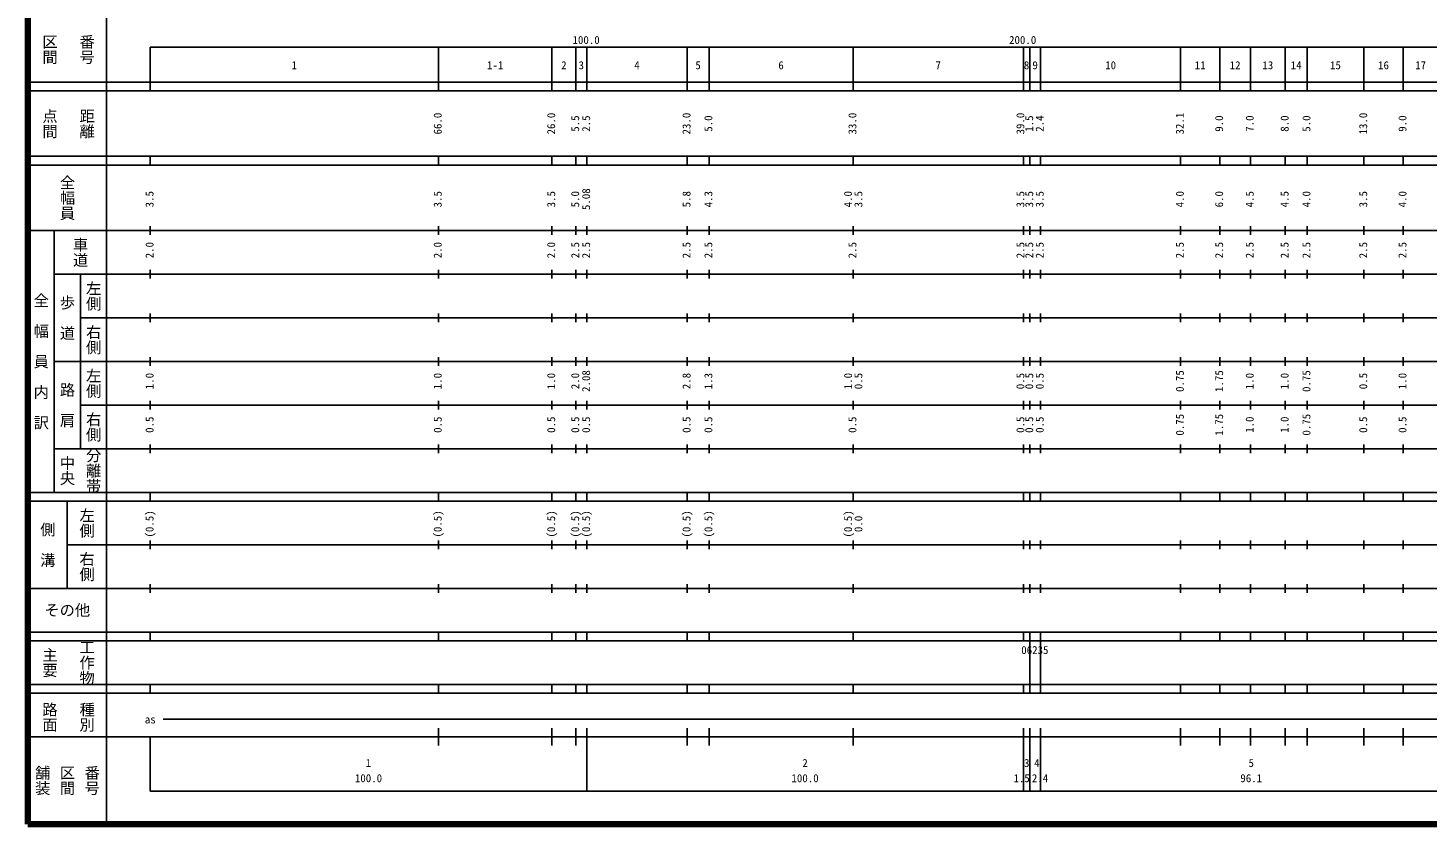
# Model space of a CAD drawing. Units: millimetres on the paper, enlarged 1000 times. Extents: x 40000 to 680000, y 20000 to 380000.
# Drawn here: x 40000 to 360470, y 20000 to 202409 of the extents above; entities that cross this region are included whole.
import ezdxf
from ezdxf.enums import TextEntityAlignment as Align

# ---------------------------------------------------------------- set-up
doc = ezdxf.new("R2010")
doc.units = ezdxf.units.MM
doc.header["$LTSCALE"] = 1000
doc.layers.add('M-TTL', color=2, linetype='Continuous', lineweight=140)
doc.layers.add('M-TTL-BAND', color=7, linetype='Continuous', lineweight=25)
doc.styles.add('@ＭＳ ゴシック', font='')
doc.styles.add('ＭＳ ゴシック', font='')
doc.styles.get('@ＭＳ ゴシック').set_extended_font_data('@MS Gothic')
doc.styles.get('ＭＳ ゴシック').set_extended_font_data('MS Gothic')

msp = doc.modelspace()

# ---------------------------------------------------------------- linework, layer by layer
at = {"layer": 'M-TTL'}
for p, q in [((40000, 380000), (40000, 20000)), ((40000, 20000), (680000, 20000))]:
    msp.add_line(p, q, dxfattribs=at)
at = {"layer": 'M-TTL-BAND'}
for p, q in [((58000, 370000), (58000, 20000)), ((68000, 198000), (579000, 198000)), ((68000, 198000), (68000, 188000)), ((134000, 188000), (134000, 198000)), ((160000, 188000), (160000, 198000)), ((165500, 188000), (165500, 198000)), ((168000, 188000), (168000, 198000)), ((191000, 188000), (191000, 198000)), ((196000, 188000), (196000, 198000)), ((229000, 188000), (229000, 198000)), ((268000, 188000), (268000, 198000)), ((269500, 188000), (269500, 198000)), ((271900, 188000), (271900, 198000)), ((304000, 188000), (304000, 198000)), ((313000, 188000), (313000, 198000)), ((320000, 188000), (320000, 198000)), ((328000, 188000), (328000, 198000)), ((333000, 188000), (333000, 198000)), ((346000, 188000), (346000, 198000)), ((355000, 188000), (355000, 198000)), ((40000, 190000), (579000, 190000)), ((40000, 188000), (579000, 188000)), ((40000, 173000), (579000, 173000)), ((40000, 171000), (579000, 171000)), ((68000, 171000), (68000, 173000)), ((134000, 171000), (134000, 173000)), ((160000, 171000), (160000, 173000)), ((165500, 171000), (165500, 173000)), ((168000, 171000), (168000, 173000)), ((191000, 171000), (191000, 173000)), ((196000, 171000), (196000, 173000)), ((229000, 171000), (229000, 173000)), ((268000, 171000), (268000, 173000)), ((269500, 171000), (269500, 173000)), ((271900, 171000), (271900, 173000)), ((304000, 171000), (304000, 173000)), ((313000, 171000), (313000, 173000)), ((320000, 171000), (320000, 173000)), ((328000, 171000), (328000, 173000)), ((333000, 171000), (333000, 173000)), ((346000, 171000), (346000, 173000)), ((355000, 171000), (355000, 173000)), ((40000, 156000), (579000, 156000)), ((46000, 96000), (46000, 156000)), ((68000, 155000), (68000, 157000)), ((134000, 155000), (134000, 157000)), ((160000, 155000), (160000, 157000)), ((165500, 155000), (165500, 157000)), ((168000, 155000), (168000, 157000)), ((191000, 155000), (191000, 157000)), ((196000, 155000), (196000, 157000)), ((229000, 155000), (229000, 157000)), ((268000, 155000), (268000, 157000)), ((269500, 155000), (269500, 157000)), ((271900, 155000), (271900, 157000)), ((304000, 155000), (304000, 157000)), ((313000, 155000), (313000, 157000)), ((320000, 155000), (320000, 157000)), ((328000, 155000), (328000, 157000)), ((333000, 155000), (333000, 157000)), ((346000, 155000), (346000, 157000)), ((355000, 155000), (355000, 157000)), ((46000, 146000), (579000, 146000)), ((52000, 146000), (52000, 106000)), ((68000, 145000), (68000, 147000)), ((134000, 145000), (134000, 147000)), ((160000, 145000), (160000, 147000)), ((165500, 145000), (165500, 147000)), ((168000, 145000), (168000, 147000)), ((191000, 145000), (191000, 147000)), ((196000, 145000), (196000, 147000)), ((229000, 145000), (229000, 147000)), ((268000, 145000), (268000, 147000)), ((269500, 145000), (269500, 147000)), ((271900, 145000), (271900, 147000)), ((304000, 145000), (304000, 147000)), ((313000, 145000), (313000, 147000)), ((320000, 145000), (320000, 147000)), ((328000, 145000), (328000, 147000)), ((333000, 145000), (333000, 147000)), ((346000, 145000), (346000, 147000)), ((355000, 145000), (355000, 147000)), ((52000, 136000), (579000, 136000)), ((68000, 135000), (68000, 137000)), ((134000, 135000), (134000, 137000)), ((160000, 135000), (160000, 137000)), ((165500, 135000), (165500, 137000)), ((168000, 135000), (168000, 137000)), ((191000, 135000), (191000, 137000)), ((196000, 135000), (196000, 137000)), ((229000, 135000), (229000, 137000)), ((268000, 135000), (268000, 137000)), ((269500, 135000), (269500, 137000)), ((271900, 135000), (271900, 137000)), ((304000, 135000), (304000, 137000)), ((313000, 135000), (313000, 137000)), ((320000, 135000), (320000, 137000)), ((328000, 135000), (328000, 137000)), ((333000, 135000), (333000, 137000)), ((346000, 135000), (346000, 137000)), ((355000, 135000), (355000, 137000)), ((46000, 126000), (579000, 126000)), ((68000, 125000), (68000, 127000)), ((134000, 125000), (134000, 127000)), ((160000, 125000), (160000, 127000)), ((165500, 125000), (165500, 127000)), ((168000, 125000), (168000, 127000)), ((191000, 125000), (191000, 127000)), ((196000, 125000), (196000, 127000)), ((229000, 125000), (229000, 127000)), ((268000, 125000), (268000, 127000)), ((269500, 125000), (269500, 127000)), ((271900, 125000), (271900, 127000)), ((304000, 125000), (304000, 127000)), ((313000, 125000), (313000, 127000)), ((320000, 125000), (320000, 127000)), ((328000, 125000), (328000, 127000)), ((333000, 125000), (333000, 127000)), ((346000, 125000), (346000, 127000)), ((355000, 125000), (355000, 127000)), ((52000, 116000), (579000, 116000)), ((68000, 115000), (68000, 117000)), ((134000, 115000), (134000, 117000)), ((160000, 115000), (160000, 117000)), ((165500, 115000), (165500, 117000)), ((168000, 115000), (168000, 117000)), ((191000, 115000), (191000, 117000)), ((196000, 115000), (196000, 117000)), ((229000, 115000), (229000, 117000)), ((268000, 115000), (268000, 117000)), ((269500, 115000), (269500, 117000)), ((271900, 115000), (271900, 117000)), ((304000, 115000), (304000, 117000)), ((313000, 115000), (313000, 117000)), ((320000, 115000), (320000, 117000)), ((328000, 115000), (328000, 117000)), ((333000, 115000), (333000, 117000)), ((346000, 115000), (346000, 117000)), ((355000, 115000), (355000, 117000)), ((46000, 106000), (579000, 106000)), ((68000, 105000), (68000, 107000)), ((134000, 105000), (134000, 107000)), ((160000, 105000), (160000, 107000)), ((165500, 105000), (165500, 107000)), ((168000, 105000), (168000, 107000)), ((191000, 105000), (191000, 107000)), ((196000, 105000), (196000, 107000)), ((229000, 105000), (229000, 107000)), ((268000, 105000), (268000, 107000)), ((269500, 105000), (269500, 107000)), ((271900, 105000), (271900, 107000)), ((304000, 105000), (304000, 107000)), ((313000, 105000), (313000, 107000)), ((320000, 105000), (320000, 107000)), ((328000, 105000), (328000, 107000)), ((333000, 105000), (333000, 107000)), ((346000, 105000), (346000, 107000)), ((355000, 105000), (355000, 107000)), ((40000, 96000), (579000, 96000)), ((40000, 94000), (579000, 94000)), ((49000, 94000), (49000, 74000)), ((68000, 94000), (68000, 96000)), ((134000, 94000), (134000, 96000)), ((160000, 94000), (160000, 96000)), ((165500, 94000), (165500, 96000)), ((168000, 94000), (168000, 96000)), ((191000, 94000), (191000, 96000)), ((196000, 94000), (196000, 96000)), ((229000, 94000), (229000, 96000)), ((268000, 94000), (268000, 96000)), ((269500, 94000), (269500, 96000)), ((271900, 94000), (271900, 96000)), ((304000, 94000), (304000, 96000)), ((313000, 94000), (313000, 96000)), ((320000, 94000), (320000, 96000)), ((328000, 94000), (328000, 96000)), ((333000, 94000), (333000, 96000)), ((346000, 94000), (346000, 96000)), ((355000, 94000), (355000, 96000)), ((49000, 84000), (579000, 84000)), ((68000, 83000), (68000, 85000)), ((134000, 83000), (134000, 85000)), ((160000, 83000), (160000, 85000)), ((165500, 83000), (165500, 85000)), ((168000, 83000), (168000, 85000)), ((191000, 83000), (191000, 85000)), ((196000, 83000), (196000, 85000)), ((229000, 83000), (229000, 85000)), ((268000, 83000), (268000, 85000)), ((269500, 83000), (269500, 85000)), ((271900, 83000), (271900, 85000)), ((304000, 83000), (304000, 85000)), ((313000, 83000), (313000, 85000)), ((320000, 83000), (320000, 85000)), ((328000, 83000), (328000, 85000)), ((333000, 83000), (333000, 85000)), ((346000, 83000), (346000, 85000)), ((355000, 83000), (355000, 85000)), ((40000, 74000), (579000, 74000)), ((68000, 73000), (68000, 75000)), ((134000, 73000), (134000, 75000)), ((160000, 73000), (160000, 75000)), ((165500, 73000), (165500, 75000)), ((168000, 73000), (168000, 75000)), ((191000, 73000), (191000, 75000)), ((196000, 73000), (196000, 75000)), ((229000, 73000), (229000, 75000)), ((268000, 73000), (268000, 75000)), ((269500, 73000), (269500, 75000)), ((271900, 73000), (271900, 75000)), ((304000, 73000), (304000, 75000)), ((313000, 73000), (313000, 75000)), ((320000, 73000), (320000, 75000)), ((328000, 73000), (328000, 75000)), ((333000, 73000), (333000, 75000)), ((346000, 73000), (346000, 75000)), ((355000, 73000), (355000, 75000)), ((40000, 64000), (579000, 64000)), ((40000, 62000), (579000, 62000)), ((68000, 62000), (68000, 64000)), ((134000, 62000), (134000, 64000)), ((160000, 62000), (160000, 64000)), ((165500, 62000), (165500, 64000)), ((168000, 62000), (168000, 64000)), ((191000, 62000), (191000, 64000)), ((196000, 62000), (196000, 64000)), ((229000, 62000), (229000, 64000)), ((268000, 62000), (268000, 64000)), ((269500, 62000), (269500, 64000)), ((269500, 52000), (269500, 62000)), ((271900, 62000), (271900, 64000)), ((271900, 52000), (271900, 62000)), ((304000, 62000), (304000, 64000)), ((313000, 62000), (313000, 64000)), ((320000, 62000), (320000, 64000)), ((328000, 62000), (328000, 64000)), ((333000, 62000), (333000, 64000)), ((346000, 62000), (346000, 64000)), ((355000, 62000), (355000, 64000)), ((40000, 52000), (579000, 52000)), ((68000, 50000), (68000, 52000)), ((134000, 50000), (134000, 52000)), ((160000, 50000), (160000, 52000)), ((165500, 50000), (165500, 52000)), ((168000, 50000), (168000, 52000)), ((191000, 50000), (191000, 52000)), ((196000, 50000), (196000, 52000)), ((229000, 50000), (229000, 52000)), ((268000, 50000), (268000, 52000)), ((269500, 50000), (269500, 52000)), ((271900, 50000), (271900, 52000)), ((304000, 50000), (304000, 52000)), ((313000, 50000), (313000, 52000)), ((320000, 50000), (320000, 52000)), ((328000, 50000), (328000, 52000)), ((333000, 50000), (333000, 52000)), ((346000, 50000), (346000, 52000)), ((355000, 50000), (355000, 52000)), ((40000, 50000), (579000, 50000)), ((71000, 44000), (565000, 44000)), ((134000, 38000), (134000, 42000)), ((160000, 38000), (160000, 42000)), ((165500, 38000), (165500, 42000)), ((168000, 27500), (168000, 42000)), ((191000, 38000), (191000, 42000)), ((196000, 38000), (196000, 42000)), ((229000, 38000), (229000, 42000)), ((268000, 27500), (268000, 42000)), ((269500, 38000), (269500, 42000)), ((271900, 38000), (271900, 42000)), ((304000, 38000), (304000, 42000)), ((313000, 38000), (313000, 42000)), ((320000, 38000), (320000, 42000)), ((328000, 38000), (328000, 42000)), ((333000, 38000), (333000, 42000)), ((346000, 38000), (346000, 42000)), ((355000, 38000), (355000, 42000)), ((40000, 40000), (579000, 40000)), ((68000, 40000), (68000, 27500)), ((269500, 27500), (269500, 38000)), ((271900, 27500), (271900, 38000)), ((68000, 27500), (579000, 27500))]:
    msp.add_line(p, q, dxfattribs=at)

# ---------------------------------------------------------------- texts
at = {"layer": 'M-TTL-BAND', "style": '@ＭＳ ゴシック'}
for s, p in [('区間', (45000, 197500)), ('番号', (53500, 197500)), ('点間', (45000, 180500)), ('距離', (53500, 180500)), ('全幅員', (49000, 163500)), ('車道', (52000, 151000)), ('左側', (55000, 141000)), ('全\u3000幅\u3000員\u3000内\u3000訳', (43000, 126000)), ('歩\u3000道', (49000, 136000)), ('右側', (55000, 131000)), ('左側', (55000, 121000)), ('路\u3000肩', (49000, 116000)), ('右側', (55000, 111000)), ('分離帯', (55000, 101000)), ('中央', (49000, 101000)), ('左側', (53500, 89000)), ('側\u3000溝', (44500, 84000)), ('右側', (53500, 79000)), ('工作物', (53500, 57000)), ('主要', (45000, 57000)), ('路面', (45000, 44500)), ('種別', (53500, 44500)), ('舗装', (43333, 30000)), ('区間', (49000, 30000)), ('番号', (54667, 30000))]:
    msp.add_text(s, height=2566, rotation=270, dxfattribs=at).set_placement(p, align=Align.MIDDLE_CENTER)
at = {"layer": 'M-TTL-BAND', "style": 'ＭＳ ゴシック'}
for s, p in [('100.0', (167844, 198195)), ('200.0', (267844, 198195)), ('1', (101000, 192405)), ('1-1', (147000, 192405)), ('2', (162750, 192405)), ('3', (166750, 192405)), ('4', (179500, 192405)), ('5', (193500, 192405)), ('6', (212500, 192405)), ('7', (248500, 192405)), ('8', (268750, 192405)), ('9', (270708, 192405)), ('10', (288000, 192405)), ('11', (308500, 192405)), ('12', (316500, 192405)), ('13', (324000, 192405)), ('14', (330500, 192405)), ('15', (339500, 192405)), ('16', (350500, 192405)), ('17', (359000, 192405)), ('as', (68000, 42500)), ('1', (118000, 32523)), ('2', (218000, 32523)), ('3', (268778, 32523)), ('4', (271106, 32523)), ('5', (320205, 32523)), ('100.0', (118000, 29033)), ('100.0', (218000, 29033)), ('1.5', (267611, 29033)), ('2.4', (271831, 29033)), ('96.1', (320205, 29033))]:
    msp.add_text(s, height=1833, dxfattribs=at).set_placement(p, align=Align.BOTTOM_CENTER)
for s, p in [('66.0', (135309, 180500)), ('26.0', (161309, 180500)), ('23.0', (192309, 180500)), ('33.0', (230309, 180500)), ('39.0', (268781, 180500)), ('32.1', (305309, 180500)), ('13.0', (347309, 180500)), ('5.5', (166809, 180500)), ('2.5', (169309, 180500)), ('5.0', (197309, 180500)), ('1.5', (270809, 180500)), ('2.4', (273209, 180500)), ('9.0', (314309, 180500)), ('7.0', (321309, 180500)), ('8.0', (329309, 180500)), ('5.0', (334309, 180500)), ('9.0', (356309, 180500)), ('3.5', (69309, 163174)), ('3.5', (135309, 163174)), ('3.5', (161309, 163174)), ('5.0', (166809, 163174)), ('5.08', (169309, 163174)), ('5.8', (192309, 163174)), ('4.3', (197309, 163174)), ('4.0', (229309, 163174)), ('3.5', (231679, 163174)), ('3.5', (268781, 163174)), ('3.5', (270809, 163174)), ('3.5', (273209, 163174)), ('4.0', (305309, 163174)), ('6.0', (314309, 163174)), ('4.5', (321309, 163174)), ('4.5', (329309, 163174)), ('4.0', (334309, 163174)), ('3.5', (347309, 163174)), ('4.0', (356309, 163174)), ('2.0', (69309, 151500)), ('2.0', (135309, 151500)), ('2.0', (161309, 151500)), ('2.5', (166809, 151500)), ('2.5', (169309, 151500)), ('2.5', (192309, 151500)), ('2.5', (197309, 151500)), ('2.5', (230309, 151500)), ('2.5', (268781, 151500)), ('2.5', (270809, 151500)), ('2.5', (273209, 151500)), ('2.5', (305309, 151500)), ('2.5', (314309, 151500)), ('2.5', (321309, 151500)), ('2.5', (329309, 151500)), ('2.5', (334309, 151500)), ('2.5', (347309, 151500)), ('2.5', (356309, 151500)), ('1.0', (69309, 121500)), ('1.0', (135309, 121500)), ('1.0', (161309, 121500)), ('2.0', (166809, 121500)), ('2.08', (169309, 121500)), ('2.8', (192309, 121500)), ('1.3', (197309, 121500)), ('1.0', (229309, 121500)), ('0.5', (231679, 121500)), ('0.5', (268781, 121500)), ('0.5', (270809, 121500)), ('0.5', (273209, 121500)), ('0.75', (305309, 121500)), ('1.75', (314309, 121500)), ('1.0', (321309, 121500)), ('1.0', (329309, 121500)), ('0.75', (334309, 121500)), ('0.5', (347309, 121500)), ('1.0', (356309, 121500)), ('0.5', (69309, 111500)), ('0.5', (135309, 111500)), ('0.5', (161309, 111500)), ('0.5', (166809, 111500)), ('0.5', (169309, 111500)), ('0.5', (192309, 111500)), ('0.5', (197309, 111500)), ('0.5', (230309, 111500)), ('0.5', (268781, 111500)), ('0.5', (270809, 111500)), ('0.5', (273209, 111500)), ('0.75', (305309, 111500)), ('1.75', (314309, 111500)), ('1.0', (321309, 111500)), ('1.0', (329309, 111500)), ('0.75', (334309, 111500)), ('0.5', (347309, 111500)), ('0.5', (356309, 111500)), ('(0.5)', (69309, 88764)), ('(0.5)', (135309, 88764)), ('(0.5)', (161309, 88764)), ('(0.5)', (166809, 88764)), ('(0.5)', (169309, 88764)), ('(0.5)', (192309, 88764)), ('(0.5)', (197309, 88764)), ('(0.5)', (229309, 88764)), ('0.0', (231679, 88764))]:
    msp.add_text(s, height=1833, rotation=90, dxfattribs=at).set_placement(p, align=Align.BOTTOM_CENTER)
msp.add_text('その他', height=2566, dxfattribs=at).set_placement((49000, 69000), align=Align.MIDDLE_CENTER)
msp.add_text('06235', height=1833, dxfattribs=at).set_placement((267525, 58405), align=Align.BOTTOM_LEFT)

doc.saveas('drawing.dxf')
